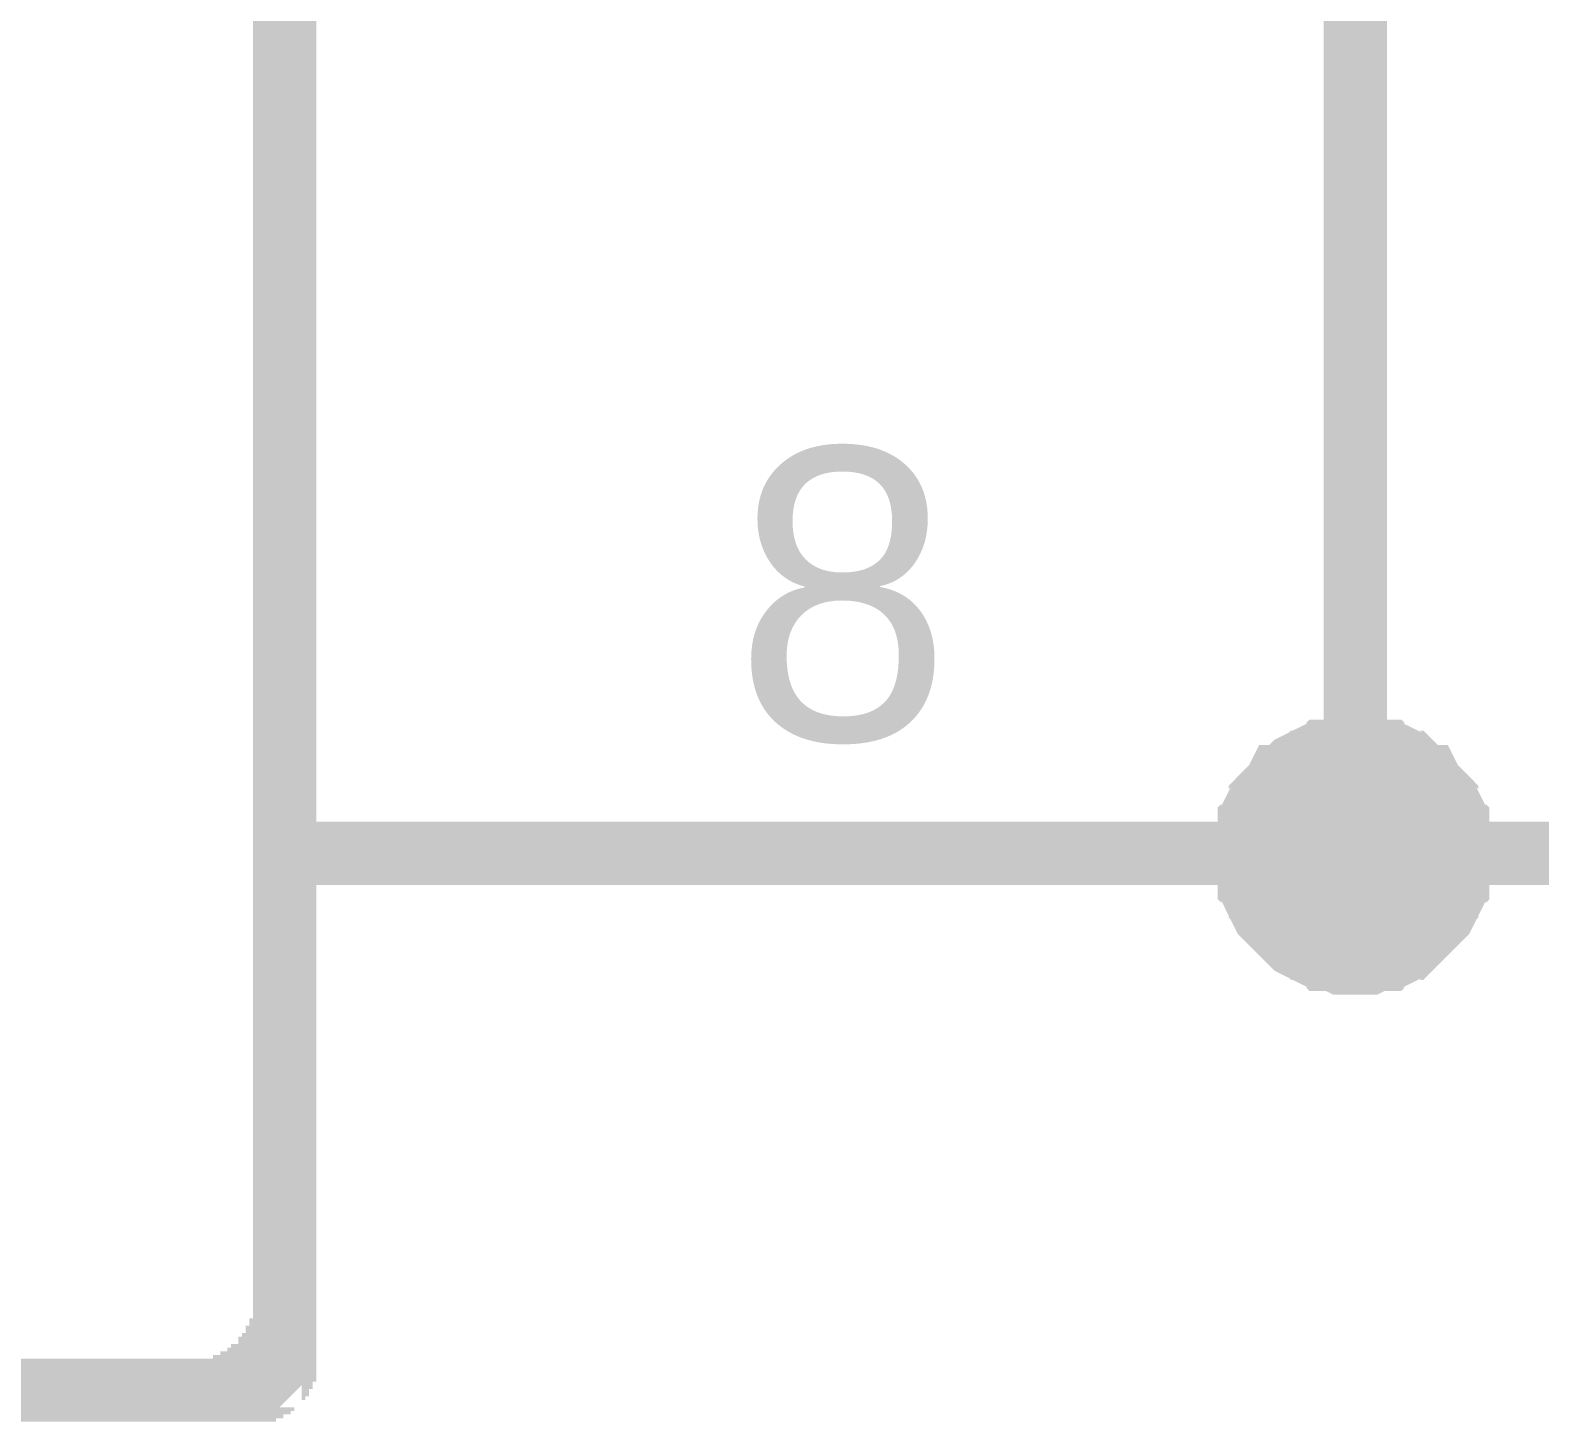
# Model space of a CAD drawing. Header units: millimetres. Extents: x 0 to 11.5, y 0 to 7.6.
# Drawn here: x 5.5532 to 5.8349, y 4.3434 to 4.6031 of the extents above; entities that cross this region are included whole.
import ezdxf

# ---------------------------------------------------------------- set-up
doc = ezdxf.new("R2010")
doc.units = ezdxf.units.MM
doc.header["$MEASUREMENT"] = 0
doc.layers.add('Sheet', color=255, linetype='Continuous')

msp = doc.modelspace()

# ---------------------------------------------------------------- linework, layer by layer
at = {"layer": 'Sheet'}
for points, const_width in [([(5.60066, 5.13913), (5.60066, 4.35951)], 0.0118), ([(5.80046, 4.84882), (5.80046, 4.74932), (5.80046, 4.64914), (5.80046, 4.44946), (5.90002, 4.44946)], 0.0118), ([(5.78, 4.44946), (5.78, 4.45014), (5.78, 4.45151), (5.78, 4.45219), (5.78069, 4.45355), (5.78069, 4.45423), (5.78069, 4.4556), (5.78137, 4.45628), (5.78137, 4.45696), (5.78205, 4.45832), (5.78273, 4.459), (5.78273, 4.45968), (5.78341, 4.46037), (5.7841, 4.46105), (5.78478, 4.46173), (5.78546, 4.46241), (5.78614, 4.46377), (5.78682, 4.46377), (5.78751, 4.46445), (5.78819, 4.46514), (5.78887, 4.46582), (5.79023, 4.4665), (5.79092, 4.4665), (5.7916, 4.46718), (5.79296, 4.46786), (5.79364, 4.46786), (5.79433, 4.46854), (5.79569, 4.46854), (5.79637, 4.46854), (5.79773, 4.46923), (5.79842, 4.46923), (5.79978, 4.46923), (5.80046, 4.46923)], 0.0118), ([(5.78, 4.44946), (5.78, 4.45014), (5.78, 4.45151), (5.78, 4.45219), (5.78069, 4.45355), (5.78069, 4.45423), (5.78069, 4.4556), (5.78137, 4.45628), (5.78137, 4.45696), (5.78205, 4.45832), (5.78273, 4.459), (5.78273, 4.45968), (5.78341, 4.46037), (5.7841, 4.46105), (5.78478, 4.46173), (5.78546, 4.46241), (5.78614, 4.46377), (5.78682, 4.46377), (5.78751, 4.46445), (5.78819, 4.46514), (5.78887, 4.46582), (5.79023, 4.4665), (5.79092, 4.4665), (5.7916, 4.46718), (5.79296, 4.46786), (5.79364, 4.46786), (5.79433, 4.46854), (5.79569, 4.46854), (5.79637, 4.46854), (5.79773, 4.46923), (5.79842, 4.46923), (5.79978, 4.46923), (5.80046, 4.46923)], 0.0118), ([(5.78, 4.44946), (5.78, 4.45014), (5.78, 4.45151), (5.78, 4.45219), (5.78069, 4.45355), (5.78069, 4.45423), (5.78069, 4.4556), (5.78137, 4.45628), (5.78137, 4.45696), (5.78205, 4.45832), (5.78273, 4.459), (5.78273, 4.45968), (5.78341, 4.46037), (5.7841, 4.46105), (5.78478, 4.46173), (5.78546, 4.46241), (5.78614, 4.46377), (5.78682, 4.46377), (5.78751, 4.46445), (5.78819, 4.46514), (5.78887, 4.46582), (5.79023, 4.4665), (5.79092, 4.4665), (5.7916, 4.46718), (5.79296, 4.46786), (5.79364, 4.46786), (5.79433, 4.46854), (5.79569, 4.46854), (5.79637, 4.46854), (5.79773, 4.46923), (5.79842, 4.46923), (5.79978, 4.46923), (5.80046, 4.46923)], 0.0118), ([(5.78, 4.44946), (5.78, 4.45014), (5.78, 4.45151), (5.78, 4.45219), (5.78069, 4.45355), (5.78069, 4.45423), (5.78069, 4.4556), (5.78137, 4.45628), (5.78137, 4.45696), (5.78205, 4.45832), (5.78273, 4.459), (5.78273, 4.45968), (5.78341, 4.46037), (5.7841, 4.46105), (5.78478, 4.46173), (5.78546, 4.46241), (5.78614, 4.46377), (5.78682, 4.46377), (5.78751, 4.46445), (5.78819, 4.46514), (5.78887, 4.46582), (5.79023, 4.4665), (5.79092, 4.4665), (5.7916, 4.46718), (5.79296, 4.46786), (5.79364, 4.46786), (5.79433, 4.46854), (5.79569, 4.46854), (5.79637, 4.46854), (5.79773, 4.46923), (5.79842, 4.46923), (5.79978, 4.46923), (5.80046, 4.46923)], 0.0118), ([(5.78, 4.44946), (5.78, 4.45014), (5.78, 4.45151), (5.78, 4.45219), (5.78069, 4.45355), (5.78069, 4.45423), (5.78069, 4.4556), (5.78137, 4.45628), (5.78137, 4.45696), (5.78205, 4.45832), (5.78273, 4.459), (5.78273, 4.45968), (5.78341, 4.46037), (5.7841, 4.46105), (5.78478, 4.46173), (5.78546, 4.46241), (5.78614, 4.46377), (5.78682, 4.46377), (5.78751, 4.46445), (5.78819, 4.46514), (5.78887, 4.46582), (5.79023, 4.4665), (5.79092, 4.4665), (5.7916, 4.46718), (5.79296, 4.46786), (5.79364, 4.46786), (5.79433, 4.46854), (5.79569, 4.46854), (5.79637, 4.46854), (5.79773, 4.46923), (5.79842, 4.46923), (5.79978, 4.46923), (5.80046, 4.46923)], 0.0118), ([(5.80046, 4.46923), (5.80046, 4.46923)], 0.0118), ([(5.80046, 4.46923), (5.80114, 4.46923), (5.80251, 4.46923), (5.80319, 4.46923), (5.80455, 4.46854), (5.80524, 4.46854), (5.8066, 4.46854), (5.80728, 4.46786), (5.80796, 4.46786), (5.80933, 4.46718), (5.81001, 4.4665), (5.81069, 4.4665), (5.81137, 4.46582), (5.81206, 4.46514), (5.81274, 4.46445), (5.81342, 4.46377), (5.8141, 4.46377), (5.81478, 4.46241), (5.81546, 4.46173), (5.81615, 4.46105), (5.81683, 4.46037), (5.81751, 4.45968), (5.81751, 4.459), (5.81819, 4.45832), (5.81887, 4.45696), (5.81887, 4.45628), (5.81956, 4.4556), (5.81956, 4.45423), (5.81956, 4.45355), (5.82024, 4.45219), (5.82024, 4.45151), (5.82024, 4.45014), (5.82024, 4.44946)], 0.0118), ([(5.80046, 4.46923), (5.80046, 4.46923)], 0.0118), ([(5.80046, 4.46923), (5.80114, 4.46923), (5.80251, 4.46923), (5.80319, 4.46923), (5.80455, 4.46854), (5.80524, 4.46854), (5.8066, 4.46854), (5.80728, 4.46786), (5.80796, 4.46786), (5.80933, 4.46718), (5.81001, 4.4665), (5.81069, 4.4665), (5.81137, 4.46582), (5.81206, 4.46514), (5.81274, 4.46445), (5.81342, 4.46377), (5.8141, 4.46377), (5.81478, 4.46241), (5.81546, 4.46173), (5.81615, 4.46105), (5.81683, 4.46037), (5.81751, 4.45968), (5.81751, 4.459), (5.81819, 4.45832), (5.81887, 4.45696), (5.81887, 4.45628), (5.81956, 4.4556), (5.81956, 4.45423), (5.81956, 4.45355), (5.82024, 4.45219), (5.82024, 4.45151), (5.82024, 4.45014), (5.82024, 4.44946)], 0.0118), ([(5.80046, 4.46923), (5.80046, 4.46923)], 0.0118), ([(5.80046, 4.46923), (5.80114, 4.46923), (5.80251, 4.46923), (5.80319, 4.46923), (5.80455, 4.46854), (5.80524, 4.46854), (5.8066, 4.46854), (5.80728, 4.46786), (5.80796, 4.46786), (5.80933, 4.46718), (5.81001, 4.4665), (5.81069, 4.4665), (5.81137, 4.46582), (5.81206, 4.46514), (5.81274, 4.46445), (5.81342, 4.46377), (5.8141, 4.46377), (5.81478, 4.46241), (5.81546, 4.46173), (5.81615, 4.46105), (5.81683, 4.46037), (5.81751, 4.45968), (5.81751, 4.459), (5.81819, 4.45832), (5.81887, 4.45696), (5.81887, 4.45628), (5.81956, 4.4556), (5.81956, 4.45423), (5.81956, 4.45355), (5.82024, 4.45219), (5.82024, 4.45151), (5.82024, 4.45014), (5.82024, 4.44946)], 0.0118), ([(5.80046, 4.46923), (5.80046, 4.46923)], 0.0118), ([(5.80046, 4.46923), (5.80114, 4.46923), (5.80251, 4.46923), (5.80319, 4.46923), (5.80455, 4.46854), (5.80524, 4.46854), (5.8066, 4.46854), (5.80728, 4.46786), (5.80796, 4.46786), (5.80933, 4.46718), (5.81001, 4.4665), (5.81069, 4.4665), (5.81137, 4.46582), (5.81206, 4.46514), (5.81274, 4.46445), (5.81342, 4.46377), (5.8141, 4.46377), (5.81478, 4.46241), (5.81546, 4.46173), (5.81615, 4.46105), (5.81683, 4.46037), (5.81751, 4.45968), (5.81751, 4.459), (5.81819, 4.45832), (5.81887, 4.45696), (5.81887, 4.45628), (5.81956, 4.4556), (5.81956, 4.45423), (5.81956, 4.45355), (5.82024, 4.45219), (5.82024, 4.45151), (5.82024, 4.45014), (5.82024, 4.44946)], 0.0118), ([(5.80046, 4.46923), (5.80046, 4.46923)], 0.0118), ([(5.80046, 4.46923), (5.80114, 4.46923), (5.80251, 4.46923), (5.80319, 4.46923), (5.80455, 4.46854), (5.80524, 4.46854), (5.8066, 4.46854), (5.80728, 4.46786), (5.80796, 4.46786), (5.80933, 4.46718), (5.81001, 4.4665), (5.81069, 4.4665), (5.81137, 4.46582), (5.81206, 4.46514), (5.81274, 4.46445), (5.81342, 4.46377), (5.8141, 4.46377), (5.81478, 4.46241), (5.81546, 4.46173), (5.81615, 4.46105), (5.81683, 4.46037), (5.81751, 4.45968), (5.81751, 4.459), (5.81819, 4.45832), (5.81887, 4.45696), (5.81887, 4.45628), (5.81956, 4.4556), (5.81956, 4.45423), (5.81956, 4.45355), (5.82024, 4.45219), (5.82024, 4.45151), (5.82024, 4.45014), (5.82024, 4.44946)], 0.0118), ([(5.78, 4.44946), (5.78, 4.45014), (5.78, 4.45151), (5.78, 4.45219), (5.78069, 4.45355), (5.78069, 4.45423), (5.78069, 4.4556), (5.78137, 4.45628), (5.78137, 4.45696), (5.78205, 4.45832), (5.78273, 4.459), (5.78273, 4.45968), (5.78341, 4.46037), (5.7841, 4.46105), (5.78478, 4.46173), (5.78546, 4.46241), (5.78614, 4.46377), (5.78682, 4.46377), (5.78751, 4.46445), (5.78819, 4.46514), (5.78887, 4.46582), (5.79023, 4.4665), (5.79092, 4.4665), (5.7916, 4.46718), (5.79296, 4.46786), (5.79364, 4.46786), (5.79433, 4.46854), (5.79569, 4.46854), (5.79637, 4.46854), (5.79773, 4.46923), (5.79842, 4.46923), (5.79978, 4.46923), (5.80046, 4.46923)], 0.0039), ([(5.78, 4.44946), (5.78, 4.45014), (5.78, 4.45151), (5.78, 4.45219), (5.78069, 4.45355), (5.78069, 4.45423), (5.78069, 4.4556), (5.78137, 4.45628), (5.78137, 4.45696), (5.78205, 4.45832), (5.78273, 4.459), (5.78273, 4.45968), (5.78341, 4.46037), (5.7841, 4.46105), (5.78478, 4.46173), (5.78546, 4.46241), (5.78614, 4.46377), (5.78682, 4.46377), (5.78751, 4.46445), (5.78819, 4.46514), (5.78887, 4.46582), (5.79023, 4.4665), (5.79092, 4.4665), (5.7916, 4.46718), (5.79296, 4.46786), (5.79364, 4.46786), (5.79433, 4.46854), (5.79569, 4.46854), (5.79637, 4.46854), (5.79773, 4.46923), (5.79842, 4.46923), (5.79978, 4.46923), (5.80046, 4.46923)], 0.0039), ([(5.78, 4.44946), (5.78, 4.45014), (5.78, 4.45151), (5.78, 4.45219), (5.78069, 4.45355), (5.78069, 4.45423), (5.78069, 4.4556), (5.78137, 4.45628), (5.78137, 4.45696), (5.78205, 4.45832), (5.78273, 4.459), (5.78273, 4.45968), (5.78341, 4.46037), (5.7841, 4.46105), (5.78478, 4.46173), (5.78546, 4.46241), (5.78614, 4.46377), (5.78682, 4.46377), (5.78751, 4.46445), (5.78819, 4.46514), (5.78887, 4.46582), (5.79023, 4.4665), (5.79092, 4.4665), (5.7916, 4.46718), (5.79296, 4.46786), (5.79364, 4.46786), (5.79433, 4.46854), (5.79569, 4.46854), (5.79637, 4.46854), (5.79773, 4.46923), (5.79842, 4.46923), (5.79978, 4.46923), (5.80046, 4.46923)], 0.0039), ([(5.78, 4.44946), (5.78, 4.45014), (5.78, 4.45151), (5.78, 4.45219), (5.78069, 4.45355), (5.78069, 4.45423), (5.78069, 4.4556), (5.78137, 4.45628), (5.78137, 4.45696), (5.78205, 4.45832), (5.78273, 4.459), (5.78273, 4.45968), (5.78341, 4.46037), (5.7841, 4.46105), (5.78478, 4.46173), (5.78546, 4.46241), (5.78614, 4.46377), (5.78682, 4.46377), (5.78751, 4.46445), (5.78819, 4.46514), (5.78887, 4.46582), (5.79023, 4.4665), (5.79092, 4.4665), (5.7916, 4.46718), (5.79296, 4.46786), (5.79364, 4.46786), (5.79433, 4.46854), (5.79569, 4.46854), (5.79637, 4.46854), (5.79773, 4.46923), (5.79842, 4.46923), (5.79978, 4.46923), (5.80046, 4.46923)], 0.0039), ([(5.78, 4.44946), (5.78, 4.45014), (5.78, 4.45151), (5.78, 4.45219), (5.78069, 4.45355), (5.78069, 4.45423), (5.78069, 4.4556), (5.78137, 4.45628), (5.78137, 4.45696), (5.78205, 4.45832), (5.78273, 4.459), (5.78273, 4.45968), (5.78341, 4.46037), (5.7841, 4.46105), (5.78478, 4.46173), (5.78546, 4.46241), (5.78614, 4.46377), (5.78682, 4.46377), (5.78751, 4.46445), (5.78819, 4.46514), (5.78887, 4.46582), (5.79023, 4.4665), (5.79092, 4.4665), (5.7916, 4.46718), (5.79296, 4.46786), (5.79364, 4.46786), (5.79433, 4.46854), (5.79569, 4.46854), (5.79637, 4.46854), (5.79773, 4.46923), (5.79842, 4.46923), (5.79978, 4.46923), (5.80046, 4.46923)], 0.0039), ([(5.80046, 4.46923), (5.80046, 4.46923)], 0.0039), ([(5.80046, 4.46923), (5.80114, 4.46923), (5.80251, 4.46923), (5.80319, 4.46923), (5.80455, 4.46854), (5.80524, 4.46854), (5.8066, 4.46854), (5.80728, 4.46786), (5.80796, 4.46786), (5.80933, 4.46718), (5.81001, 4.4665), (5.81069, 4.4665), (5.81137, 4.46582), (5.81206, 4.46514), (5.81274, 4.46445), (5.81342, 4.46377), (5.8141, 4.46377), (5.81478, 4.46241), (5.81546, 4.46173), (5.81615, 4.46105), (5.81683, 4.46037), (5.81751, 4.45968), (5.81751, 4.459), (5.81819, 4.45832), (5.81887, 4.45696), (5.81887, 4.45628), (5.81956, 4.4556), (5.81956, 4.45423), (5.81956, 4.45355), (5.82024, 4.45219), (5.82024, 4.45151), (5.82024, 4.45014), (5.82024, 4.44946)], 0.0039), ([(5.80046, 4.46923), (5.80046, 4.46923)], 0.0039), ([(5.80046, 4.46923), (5.80114, 4.46923), (5.80251, 4.46923), (5.80319, 4.46923), (5.80455, 4.46854), (5.80524, 4.46854), (5.8066, 4.46854), (5.80728, 4.46786), (5.80796, 4.46786), (5.80933, 4.46718), (5.81001, 4.4665), (5.81069, 4.4665), (5.81137, 4.46582), (5.81206, 4.46514), (5.81274, 4.46445), (5.81342, 4.46377), (5.8141, 4.46377), (5.81478, 4.46241), (5.81546, 4.46173), (5.81615, 4.46105), (5.81683, 4.46037), (5.81751, 4.45968), (5.81751, 4.459), (5.81819, 4.45832), (5.81887, 4.45696), (5.81887, 4.45628), (5.81956, 4.4556), (5.81956, 4.45423), (5.81956, 4.45355), (5.82024, 4.45219), (5.82024, 4.45151), (5.82024, 4.45014), (5.82024, 4.44946)], 0.0039), ([(5.80046, 4.46923), (5.80046, 4.46923)], 0.0039), ([(5.80046, 4.46923), (5.80114, 4.46923), (5.80251, 4.46923), (5.80319, 4.46923), (5.80455, 4.46854), (5.80524, 4.46854), (5.8066, 4.46854), (5.80728, 4.46786), (5.80796, 4.46786), (5.80933, 4.46718), (5.81001, 4.4665), (5.81069, 4.4665), (5.81137, 4.46582), (5.81206, 4.46514), (5.81274, 4.46445), (5.81342, 4.46377), (5.8141, 4.46377), (5.81478, 4.46241), (5.81546, 4.46173), (5.81615, 4.46105), (5.81683, 4.46037), (5.81751, 4.45968), (5.81751, 4.459), (5.81819, 4.45832), (5.81887, 4.45696), (5.81887, 4.45628), (5.81956, 4.4556), (5.81956, 4.45423), (5.81956, 4.45355), (5.82024, 4.45219), (5.82024, 4.45151), (5.82024, 4.45014), (5.82024, 4.44946)], 0.0039), ([(5.80046, 4.46923), (5.80046, 4.46923)], 0.0039), ([(5.80046, 4.46923), (5.80114, 4.46923), (5.80251, 4.46923), (5.80319, 4.46923), (5.80455, 4.46854), (5.80524, 4.46854), (5.8066, 4.46854), (5.80728, 4.46786), (5.80796, 4.46786), (5.80933, 4.46718), (5.81001, 4.4665), (5.81069, 4.4665), (5.81137, 4.46582), (5.81206, 4.46514), (5.81274, 4.46445), (5.81342, 4.46377), (5.8141, 4.46377), (5.81478, 4.46241), (5.81546, 4.46173), (5.81615, 4.46105), (5.81683, 4.46037), (5.81751, 4.45968), (5.81751, 4.459), (5.81819, 4.45832), (5.81887, 4.45696), (5.81887, 4.45628), (5.81956, 4.4556), (5.81956, 4.45423), (5.81956, 4.45355), (5.82024, 4.45219), (5.82024, 4.45151), (5.82024, 4.45014), (5.82024, 4.44946)], 0.0039), ([(5.80046, 4.46923), (5.80046, 4.46923)], 0.0039), ([(5.80046, 4.46923), (5.80114, 4.46923), (5.80251, 4.46923), (5.80319, 4.46923), (5.80455, 4.46854), (5.80524, 4.46854), (5.8066, 4.46854), (5.80728, 4.46786), (5.80796, 4.46786), (5.80933, 4.46718), (5.81001, 4.4665), (5.81069, 4.4665), (5.81137, 4.46582), (5.81206, 4.46514), (5.81274, 4.46445), (5.81342, 4.46377), (5.8141, 4.46377), (5.81478, 4.46241), (5.81546, 4.46173), (5.81615, 4.46105), (5.81683, 4.46037), (5.81751, 4.45968), (5.81751, 4.459), (5.81819, 4.45832), (5.81887, 4.45696), (5.81887, 4.45628), (5.81956, 4.4556), (5.81956, 4.45423), (5.81956, 4.45355), (5.82024, 4.45219), (5.82024, 4.45151), (5.82024, 4.45014), (5.82024, 4.44946)], 0.0039), ([(5.60066, 4.44946), (5.80046, 4.44946)], 0.0118), ([(5.80046, 4.42902), (5.79978, 4.42902), (5.79842, 4.42902), (5.79773, 4.42902), (5.79637, 4.4297), (5.79569, 4.4297), (5.79433, 4.4297), (5.79364, 4.43038), (5.79296, 4.43038), (5.7916, 4.43106), (5.79092, 4.43174), (5.79023, 4.43174), (5.78887, 4.43242), (5.78819, 4.43311), (5.78751, 4.43379), (5.78682, 4.43447), (5.78614, 4.43515), (5.78546, 4.43583), (5.78478, 4.43651), (5.7841, 4.4372), (5.78341, 4.43788), (5.78273, 4.43924), (5.78273, 4.43992), (5.78205, 4.4406), (5.78137, 4.44197), (5.78137, 4.44265), (5.78069, 4.44333), (5.78069, 4.44469), (5.78069, 4.44537), (5.78, 4.44674), (5.78, 4.44742), (5.78, 4.44878), (5.78, 4.44946)], 0.0118), ([(5.78, 4.44946), (5.78, 4.44946)], 0.0118), ([(5.80046, 4.42902), (5.79978, 4.42902), (5.79842, 4.42902), (5.79773, 4.42902), (5.79637, 4.4297), (5.79569, 4.4297), (5.79433, 4.4297), (5.79364, 4.43038), (5.79296, 4.43038), (5.7916, 4.43106), (5.79092, 4.43174), (5.79023, 4.43174), (5.78887, 4.43242), (5.78819, 4.43311), (5.78751, 4.43379), (5.78682, 4.43447), (5.78614, 4.43515), (5.78546, 4.43583), (5.78478, 4.43651), (5.7841, 4.4372), (5.78341, 4.43788), (5.78273, 4.43924), (5.78273, 4.43992), (5.78205, 4.4406), (5.78137, 4.44197), (5.78137, 4.44265), (5.78069, 4.44333), (5.78069, 4.44469), (5.78069, 4.44537), (5.78, 4.44674), (5.78, 4.44742), (5.78, 4.44878), (5.78, 4.44946)], 0.0118), ([(5.78, 4.44946), (5.78, 4.44946)], 0.0118), ([(5.80046, 4.42902), (5.79978, 4.42902), (5.79842, 4.42902), (5.79773, 4.42902), (5.79637, 4.4297), (5.79569, 4.4297), (5.79433, 4.4297), (5.79364, 4.43038), (5.79296, 4.43038), (5.7916, 4.43106), (5.79092, 4.43174), (5.79023, 4.43174), (5.78887, 4.43242), (5.78819, 4.43311), (5.78751, 4.43379), (5.78682, 4.43447), (5.78614, 4.43515), (5.78546, 4.43583), (5.78478, 4.43651), (5.7841, 4.4372), (5.78341, 4.43788), (5.78273, 4.43924), (5.78273, 4.43992), (5.78205, 4.4406), (5.78137, 4.44197), (5.78137, 4.44265), (5.78069, 4.44333), (5.78069, 4.44469), (5.78069, 4.44537), (5.78, 4.44674), (5.78, 4.44742), (5.78, 4.44878), (5.78, 4.44946)], 0.0118), ([(5.78, 4.44946), (5.78, 4.44946)], 0.0118), ([(5.80046, 4.42902), (5.79978, 4.42902), (5.79842, 4.42902), (5.79773, 4.42902), (5.79637, 4.4297), (5.79569, 4.4297), (5.79433, 4.4297), (5.79364, 4.43038), (5.79296, 4.43038), (5.7916, 4.43106), (5.79092, 4.43174), (5.79023, 4.43174), (5.78887, 4.43242), (5.78819, 4.43311), (5.78751, 4.43379), (5.78682, 4.43447), (5.78614, 4.43515), (5.78546, 4.43583), (5.78478, 4.43651), (5.7841, 4.4372), (5.78341, 4.43788), (5.78273, 4.43924), (5.78273, 4.43992), (5.78205, 4.4406), (5.78137, 4.44197), (5.78137, 4.44265), (5.78069, 4.44333), (5.78069, 4.44469), (5.78069, 4.44537), (5.78, 4.44674), (5.78, 4.44742), (5.78, 4.44878), (5.78, 4.44946)], 0.0118), ([(5.78, 4.44946), (5.78, 4.44946)], 0.0118), ([(5.80046, 4.42902), (5.79978, 4.42902), (5.79842, 4.42902), (5.79773, 4.42902), (5.79637, 4.4297), (5.79569, 4.4297), (5.79433, 4.4297), (5.79364, 4.43038), (5.79296, 4.43038), (5.7916, 4.43106), (5.79092, 4.43174), (5.79023, 4.43174), (5.78887, 4.43242), (5.78819, 4.43311), (5.78751, 4.43379), (5.78682, 4.43447), (5.78614, 4.43515), (5.78546, 4.43583), (5.78478, 4.43651), (5.7841, 4.4372), (5.78341, 4.43788), (5.78273, 4.43924), (5.78273, 4.43992), (5.78205, 4.4406), (5.78137, 4.44197), (5.78137, 4.44265), (5.78069, 4.44333), (5.78069, 4.44469), (5.78069, 4.44537), (5.78, 4.44674), (5.78, 4.44742), (5.78, 4.44878), (5.78, 4.44946)], 0.0118), ([(5.78, 4.44946), (5.78, 4.44946)], 0.0118), ([(5.82024, 4.44946), (5.82024, 4.44878), (5.82024, 4.44742), (5.82024, 4.44674), (5.81956, 4.44537), (5.81956, 4.44469), (5.81956, 4.44333), (5.81887, 4.44265), (5.81887, 4.44197), (5.81819, 4.4406), (5.81751, 4.43992), (5.81751, 4.43924), (5.81683, 4.43788), (5.81615, 4.4372), (5.81546, 4.43651), (5.81478, 4.43583), (5.8141, 4.43515), (5.81342, 4.43447), (5.81274, 4.43379), (5.81206, 4.43311), (5.81137, 4.43242), (5.81069, 4.43174), (5.81001, 4.43174), (5.80933, 4.43106), (5.80796, 4.43038), (5.80728, 4.43038), (5.8066, 4.4297), (5.80524, 4.4297), (5.80455, 4.4297), (5.80319, 4.42902), (5.80251, 4.42902), (5.80114, 4.42902), (5.80046, 4.42902)], 0.0118), ([(5.82024, 4.44946), (5.82024, 4.44878), (5.82024, 4.44742), (5.82024, 4.44674), (5.81956, 4.44537), (5.81956, 4.44469), (5.81956, 4.44333), (5.81887, 4.44265), (5.81887, 4.44197), (5.81819, 4.4406), (5.81751, 4.43992), (5.81751, 4.43924), (5.81683, 4.43788), (5.81615, 4.4372), (5.81546, 4.43651), (5.81478, 4.43583), (5.8141, 4.43515), (5.81342, 4.43447), (5.81274, 4.43379), (5.81206, 4.43311), (5.81137, 4.43242), (5.81069, 4.43174), (5.81001, 4.43174), (5.80933, 4.43106), (5.80796, 4.43038), (5.80728, 4.43038), (5.8066, 4.4297), (5.80524, 4.4297), (5.80455, 4.4297), (5.80319, 4.42902), (5.80251, 4.42902), (5.80114, 4.42902), (5.80046, 4.42902)], 0.0118), ([(5.82024, 4.44946), (5.82024, 4.44878), (5.82024, 4.44742), (5.82024, 4.44674), (5.81956, 4.44537), (5.81956, 4.44469), (5.81956, 4.44333), (5.81887, 4.44265), (5.81887, 4.44197), (5.81819, 4.4406), (5.81751, 4.43992), (5.81751, 4.43924), (5.81683, 4.43788), (5.81615, 4.4372), (5.81546, 4.43651), (5.81478, 4.43583), (5.8141, 4.43515), (5.81342, 4.43447), (5.81274, 4.43379), (5.81206, 4.43311), (5.81137, 4.43242), (5.81069, 4.43174), (5.81001, 4.43174), (5.80933, 4.43106), (5.80796, 4.43038), (5.80728, 4.43038), (5.8066, 4.4297), (5.80524, 4.4297), (5.80455, 4.4297), (5.80319, 4.42902), (5.80251, 4.42902), (5.80114, 4.42902), (5.80046, 4.42902)], 0.0118), ([(5.82024, 4.44946), (5.82024, 4.44878), (5.82024, 4.44742), (5.82024, 4.44674), (5.81956, 4.44537), (5.81956, 4.44469), (5.81956, 4.44333), (5.81887, 4.44265), (5.81887, 4.44197), (5.81819, 4.4406), (5.81751, 4.43992), (5.81751, 4.43924), (5.81683, 4.43788), (5.81615, 4.4372), (5.81546, 4.43651), (5.81478, 4.43583), (5.8141, 4.43515), (5.81342, 4.43447), (5.81274, 4.43379), (5.81206, 4.43311), (5.81137, 4.43242), (5.81069, 4.43174), (5.81001, 4.43174), (5.80933, 4.43106), (5.80796, 4.43038), (5.80728, 4.43038), (5.8066, 4.4297), (5.80524, 4.4297), (5.80455, 4.4297), (5.80319, 4.42902), (5.80251, 4.42902), (5.80114, 4.42902), (5.80046, 4.42902)], 0.0118), ([(5.82024, 4.44946), (5.82024, 4.44878), (5.82024, 4.44742), (5.82024, 4.44674), (5.81956, 4.44537), (5.81956, 4.44469), (5.81956, 4.44333), (5.81887, 4.44265), (5.81887, 4.44197), (5.81819, 4.4406), (5.81751, 4.43992), (5.81751, 4.43924), (5.81683, 4.43788), (5.81615, 4.4372), (5.81546, 4.43651), (5.81478, 4.43583), (5.8141, 4.43515), (5.81342, 4.43447), (5.81274, 4.43379), (5.81206, 4.43311), (5.81137, 4.43242), (5.81069, 4.43174), (5.81001, 4.43174), (5.80933, 4.43106), (5.80796, 4.43038), (5.80728, 4.43038), (5.8066, 4.4297), (5.80524, 4.4297), (5.80455, 4.4297), (5.80319, 4.42902), (5.80251, 4.42902), (5.80114, 4.42902), (5.80046, 4.42902)], 0.0118), ([(5.82024, 4.44946), (5.82024, 4.44946), (5.82024, 4.44946), (5.82024, 4.44946), (5.82024, 4.44946), (5.82024, 4.44946), (5.82024, 4.44946), (5.82024, 4.44946), (5.82024, 4.44946), (5.82024, 4.44946), (5.82024, 4.44946), (5.82024, 4.44946), (5.82024, 4.44946), (5.82024, 4.44946), (5.82024, 4.44946), (5.82024, 4.44946), (5.82024, 4.44946), (5.82024, 4.44946), (5.82024, 4.44946), (5.82024, 4.44946), (5.82024, 4.44946), (5.82024, 4.44946), (5.82024, 4.44946), (5.82024, 4.44946), (5.82024, 4.44946), (5.82024, 4.44946), (5.82024, 4.44946), (5.82024, 4.44946), (5.82024, 4.44946), (5.82024, 4.44946), (5.82024, 4.44946), (5.82024, 4.44946), (5.82024, 4.44946)], 0.0118), ([(5.82024, 4.44946), (5.82024, 4.44946)], 0.0118), ([(5.82024, 4.44946), (5.82024, 4.44946), (5.82024, 4.44946), (5.82024, 4.44946), (5.82024, 4.44946), (5.82024, 4.44946), (5.82024, 4.44946), (5.82024, 4.44946), (5.82024, 4.44946), (5.82024, 4.44946), (5.82024, 4.44946), (5.82024, 4.44946), (5.82024, 4.44946), (5.82024, 4.44946), (5.82024, 4.44946), (5.82024, 4.44946), (5.82024, 4.44946), (5.82024, 4.44946), (5.82024, 4.44946), (5.82024, 4.44946), (5.82024, 4.44946), (5.82024, 4.44946), (5.82024, 4.44946), (5.82024, 4.44946), (5.82024, 4.44946), (5.82024, 4.44946), (5.82024, 4.44946), (5.82024, 4.44946), (5.82024, 4.44946), (5.82024, 4.44946), (5.82024, 4.44946), (5.82024, 4.44946), (5.82024, 4.44946)], 0.0118), ([(5.82024, 4.44946), (5.82024, 4.44946)], 0.0118), ([(5.82024, 4.44946), (5.82024, 4.44946), (5.82024, 4.44946), (5.82024, 4.44946), (5.82024, 4.44946), (5.82024, 4.44946), (5.82024, 4.44946), (5.82024, 4.44946), (5.82024, 4.44946), (5.82024, 4.44946), (5.82024, 4.44946), (5.82024, 4.44946), (5.82024, 4.44946), (5.82024, 4.44946), (5.82024, 4.44946), (5.82024, 4.44946), (5.82024, 4.44946), (5.82024, 4.44946), (5.82024, 4.44946), (5.82024, 4.44946), (5.82024, 4.44946), (5.82024, 4.44946), (5.82024, 4.44946), (5.82024, 4.44946), (5.82024, 4.44946), (5.82024, 4.44946), (5.82024, 4.44946), (5.82024, 4.44946), (5.82024, 4.44946), (5.82024, 4.44946), (5.82024, 4.44946), (5.82024, 4.44946), (5.82024, 4.44946)], 0.0118), ([(5.82024, 4.44946), (5.82024, 4.44946)], 0.0118), ([(5.82024, 4.44946), (5.82024, 4.44946), (5.82024, 4.44946), (5.82024, 4.44946), (5.82024, 4.44946), (5.82024, 4.44946), (5.82024, 4.44946), (5.82024, 4.44946), (5.82024, 4.44946), (5.82024, 4.44946), (5.82024, 4.44946), (5.82024, 4.44946), (5.82024, 4.44946), (5.82024, 4.44946), (5.82024, 4.44946), (5.82024, 4.44946), (5.82024, 4.44946), (5.82024, 4.44946), (5.82024, 4.44946), (5.82024, 4.44946), (5.82024, 4.44946), (5.82024, 4.44946), (5.82024, 4.44946), (5.82024, 4.44946), (5.82024, 4.44946), (5.82024, 4.44946), (5.82024, 4.44946), (5.82024, 4.44946), (5.82024, 4.44946), (5.82024, 4.44946), (5.82024, 4.44946), (5.82024, 4.44946), (5.82024, 4.44946)], 0.0118), ([(5.82024, 4.44946), (5.82024, 4.44946)], 0.0118), ([(5.82024, 4.44946), (5.82024, 4.44946), (5.82024, 4.44946), (5.82024, 4.44946), (5.82024, 4.44946), (5.82024, 4.44946), (5.82024, 4.44946), (5.82024, 4.44946), (5.82024, 4.44946), (5.82024, 4.44946), (5.82024, 4.44946), (5.82024, 4.44946), (5.82024, 4.44946), (5.82024, 4.44946), (5.82024, 4.44946), (5.82024, 4.44946), (5.82024, 4.44946), (5.82024, 4.44946), (5.82024, 4.44946), (5.82024, 4.44946), (5.82024, 4.44946), (5.82024, 4.44946), (5.82024, 4.44946), (5.82024, 4.44946), (5.82024, 4.44946), (5.82024, 4.44946), (5.82024, 4.44946), (5.82024, 4.44946), (5.82024, 4.44946), (5.82024, 4.44946), (5.82024, 4.44946), (5.82024, 4.44946), (5.82024, 4.44946)], 0.0118), ([(5.82024, 4.44946), (5.82024, 4.44946)], 0.0118), ([(5.80046, 4.42902), (5.79978, 4.42902), (5.79842, 4.42902), (5.79773, 4.42902), (5.79637, 4.4297), (5.79569, 4.4297), (5.79433, 4.4297), (5.79364, 4.43038), (5.79296, 4.43038), (5.7916, 4.43106), (5.79092, 4.43174), (5.79023, 4.43174), (5.78887, 4.43242), (5.78819, 4.43311), (5.78751, 4.43379), (5.78682, 4.43447), (5.78614, 4.43515), (5.78546, 4.43583), (5.78478, 4.43651), (5.7841, 4.4372), (5.78341, 4.43788), (5.78273, 4.43924), (5.78273, 4.43992), (5.78205, 4.4406), (5.78137, 4.44197), (5.78137, 4.44265), (5.78069, 4.44333), (5.78069, 4.44469), (5.78069, 4.44537), (5.78, 4.44674), (5.78, 4.44742), (5.78, 4.44878), (5.78, 4.44946)], 0.0039), ([(5.78, 4.44946), (5.78, 4.44946)], 0.0039), ([(5.80046, 4.42902), (5.79978, 4.42902), (5.79842, 4.42902), (5.79773, 4.42902), (5.79637, 4.4297), (5.79569, 4.4297), (5.79433, 4.4297), (5.79364, 4.43038), (5.79296, 4.43038), (5.7916, 4.43106), (5.79092, 4.43174), (5.79023, 4.43174), (5.78887, 4.43242), (5.78819, 4.43311), (5.78751, 4.43379), (5.78682, 4.43447), (5.78614, 4.43515), (5.78546, 4.43583), (5.78478, 4.43651), (5.7841, 4.4372), (5.78341, 4.43788), (5.78273, 4.43924), (5.78273, 4.43992), (5.78205, 4.4406), (5.78137, 4.44197), (5.78137, 4.44265), (5.78069, 4.44333), (5.78069, 4.44469), (5.78069, 4.44537), (5.78, 4.44674), (5.78, 4.44742), (5.78, 4.44878), (5.78, 4.44946)], 0.0039), ([(5.78, 4.44946), (5.78, 4.44946)], 0.0039), ([(5.80046, 4.42902), (5.79978, 4.42902), (5.79842, 4.42902), (5.79773, 4.42902), (5.79637, 4.4297), (5.79569, 4.4297), (5.79433, 4.4297), (5.79364, 4.43038), (5.79296, 4.43038), (5.7916, 4.43106), (5.79092, 4.43174), (5.79023, 4.43174), (5.78887, 4.43242), (5.78819, 4.43311), (5.78751, 4.43379), (5.78682, 4.43447), (5.78614, 4.43515), (5.78546, 4.43583), (5.78478, 4.43651), (5.7841, 4.4372), (5.78341, 4.43788), (5.78273, 4.43924), (5.78273, 4.43992), (5.78205, 4.4406), (5.78137, 4.44197), (5.78137, 4.44265), (5.78069, 4.44333), (5.78069, 4.44469), (5.78069, 4.44537), (5.78, 4.44674), (5.78, 4.44742), (5.78, 4.44878), (5.78, 4.44946)], 0.0039), ([(5.78, 4.44946), (5.78, 4.44946)], 0.0039), ([(5.80046, 4.42902), (5.79978, 4.42902), (5.79842, 4.42902), (5.79773, 4.42902), (5.79637, 4.4297), (5.79569, 4.4297), (5.79433, 4.4297), (5.79364, 4.43038), (5.79296, 4.43038), (5.7916, 4.43106), (5.79092, 4.43174), (5.79023, 4.43174), (5.78887, 4.43242), (5.78819, 4.43311), (5.78751, 4.43379), (5.78682, 4.43447), (5.78614, 4.43515), (5.78546, 4.43583), (5.78478, 4.43651), (5.7841, 4.4372), (5.78341, 4.43788), (5.78273, 4.43924), (5.78273, 4.43992), (5.78205, 4.4406), (5.78137, 4.44197), (5.78137, 4.44265), (5.78069, 4.44333), (5.78069, 4.44469), (5.78069, 4.44537), (5.78, 4.44674), (5.78, 4.44742), (5.78, 4.44878), (5.78, 4.44946)], 0.0039), ([(5.78, 4.44946), (5.78, 4.44946)], 0.0039), ([(5.80046, 4.42902), (5.79978, 4.42902), (5.79842, 4.42902), (5.79773, 4.42902), (5.79637, 4.4297), (5.79569, 4.4297), (5.79433, 4.4297), (5.79364, 4.43038), (5.79296, 4.43038), (5.7916, 4.43106), (5.79092, 4.43174), (5.79023, 4.43174), (5.78887, 4.43242), (5.78819, 4.43311), (5.78751, 4.43379), (5.78682, 4.43447), (5.78614, 4.43515), (5.78546, 4.43583), (5.78478, 4.43651), (5.7841, 4.4372), (5.78341, 4.43788), (5.78273, 4.43924), (5.78273, 4.43992), (5.78205, 4.4406), (5.78137, 4.44197), (5.78137, 4.44265), (5.78069, 4.44333), (5.78069, 4.44469), (5.78069, 4.44537), (5.78, 4.44674), (5.78, 4.44742), (5.78, 4.44878), (5.78, 4.44946)], 0.0039), ([(5.78, 4.44946), (5.78, 4.44946)], 0.0039), ([(5.82024, 4.44946), (5.82024, 4.44878), (5.82024, 4.44742), (5.82024, 4.44674), (5.81956, 4.44537), (5.81956, 4.44469), (5.81956, 4.44333), (5.81887, 4.44265), (5.81887, 4.44197), (5.81819, 4.4406), (5.81751, 4.43992), (5.81751, 4.43924), (5.81683, 4.43788), (5.81615, 4.4372), (5.81546, 4.43651), (5.81478, 4.43583), (5.8141, 4.43515), (5.81342, 4.43447), (5.81274, 4.43379), (5.81206, 4.43311), (5.81137, 4.43242), (5.81069, 4.43174), (5.81001, 4.43174), (5.80933, 4.43106), (5.80796, 4.43038), (5.80728, 4.43038), (5.8066, 4.4297), (5.80524, 4.4297), (5.80455, 4.4297), (5.80319, 4.42902), (5.80251, 4.42902), (5.80114, 4.42902), (5.80046, 4.42902)], 0.0039), ([(5.82024, 4.44946), (5.82024, 4.44878), (5.82024, 4.44742), (5.82024, 4.44674), (5.81956, 4.44537), (5.81956, 4.44469), (5.81956, 4.44333), (5.81887, 4.44265), (5.81887, 4.44197), (5.81819, 4.4406), (5.81751, 4.43992), (5.81751, 4.43924), (5.81683, 4.43788), (5.81615, 4.4372), (5.81546, 4.43651), (5.81478, 4.43583), (5.8141, 4.43515), (5.81342, 4.43447), (5.81274, 4.43379), (5.81206, 4.43311), (5.81137, 4.43242), (5.81069, 4.43174), (5.81001, 4.43174), (5.80933, 4.43106), (5.80796, 4.43038), (5.80728, 4.43038), (5.8066, 4.4297), (5.80524, 4.4297), (5.80455, 4.4297), (5.80319, 4.42902), (5.80251, 4.42902), (5.80114, 4.42902), (5.80046, 4.42902)], 0.0039), ([(5.82024, 4.44946), (5.82024, 4.44878), (5.82024, 4.44742), (5.82024, 4.44674), (5.81956, 4.44537), (5.81956, 4.44469), (5.81956, 4.44333), (5.81887, 4.44265), (5.81887, 4.44197), (5.81819, 4.4406), (5.81751, 4.43992), (5.81751, 4.43924), (5.81683, 4.43788), (5.81615, 4.4372), (5.81546, 4.43651), (5.81478, 4.43583), (5.8141, 4.43515), (5.81342, 4.43447), (5.81274, 4.43379), (5.81206, 4.43311), (5.81137, 4.43242), (5.81069, 4.43174), (5.81001, 4.43174), (5.80933, 4.43106), (5.80796, 4.43038), (5.80728, 4.43038), (5.8066, 4.4297), (5.80524, 4.4297), (5.80455, 4.4297), (5.80319, 4.42902), (5.80251, 4.42902), (5.80114, 4.42902), (5.80046, 4.42902)], 0.0039), ([(5.82024, 4.44946), (5.82024, 4.44878), (5.82024, 4.44742), (5.82024, 4.44674), (5.81956, 4.44537), (5.81956, 4.44469), (5.81956, 4.44333), (5.81887, 4.44265), (5.81887, 4.44197), (5.81819, 4.4406), (5.81751, 4.43992), (5.81751, 4.43924), (5.81683, 4.43788), (5.81615, 4.4372), (5.81546, 4.43651), (5.81478, 4.43583), (5.8141, 4.43515), (5.81342, 4.43447), (5.81274, 4.43379), (5.81206, 4.43311), (5.81137, 4.43242), (5.81069, 4.43174), (5.81001, 4.43174), (5.80933, 4.43106), (5.80796, 4.43038), (5.80728, 4.43038), (5.8066, 4.4297), (5.80524, 4.4297), (5.80455, 4.4297), (5.80319, 4.42902), (5.80251, 4.42902), (5.80114, 4.42902), (5.80046, 4.42902)], 0.0039), ([(5.82024, 4.44946), (5.82024, 4.44878), (5.82024, 4.44742), (5.82024, 4.44674), (5.81956, 4.44537), (5.81956, 4.44469), (5.81956, 4.44333), (5.81887, 4.44265), (5.81887, 4.44197), (5.81819, 4.4406), (5.81751, 4.43992), (5.81751, 4.43924), (5.81683, 4.43788), (5.81615, 4.4372), (5.81546, 4.43651), (5.81478, 4.43583), (5.8141, 4.43515), (5.81342, 4.43447), (5.81274, 4.43379), (5.81206, 4.43311), (5.81137, 4.43242), (5.81069, 4.43174), (5.81001, 4.43174), (5.80933, 4.43106), (5.80796, 4.43038), (5.80728, 4.43038), (5.8066, 4.4297), (5.80524, 4.4297), (5.80455, 4.4297), (5.80319, 4.42902), (5.80251, 4.42902), (5.80114, 4.42902), (5.80046, 4.42902)], 0.0039), ([(5.82024, 4.44946), (5.82024, 4.44946), (5.82024, 4.44946), (5.82024, 4.44946), (5.82024, 4.44946), (5.82024, 4.44946), (5.82024, 4.44946), (5.82024, 4.44946), (5.82024, 4.44946), (5.82024, 4.44946), (5.82024, 4.44946), (5.82024, 4.44946), (5.82024, 4.44946), (5.82024, 4.44946), (5.82024, 4.44946), (5.82024, 4.44946), (5.82024, 4.44946), (5.82024, 4.44946), (5.82024, 4.44946), (5.82024, 4.44946), (5.82024, 4.44946), (5.82024, 4.44946), (5.82024, 4.44946), (5.82024, 4.44946), (5.82024, 4.44946), (5.82024, 4.44946), (5.82024, 4.44946), (5.82024, 4.44946), (5.82024, 4.44946), (5.82024, 4.44946), (5.82024, 4.44946), (5.82024, 4.44946), (5.82024, 4.44946)], 0.0039), ([(5.82024, 4.44946), (5.82024, 4.44946)], 0.0039), ([(5.82024, 4.44946), (5.82024, 4.44946), (5.82024, 4.44946), (5.82024, 4.44946), (5.82024, 4.44946), (5.82024, 4.44946), (5.82024, 4.44946), (5.82024, 4.44946), (5.82024, 4.44946), (5.82024, 4.44946), (5.82024, 4.44946), (5.82024, 4.44946), (5.82024, 4.44946), (5.82024, 4.44946), (5.82024, 4.44946), (5.82024, 4.44946), (5.82024, 4.44946), (5.82024, 4.44946), (5.82024, 4.44946), (5.82024, 4.44946), (5.82024, 4.44946), (5.82024, 4.44946), (5.82024, 4.44946), (5.82024, 4.44946), (5.82024, 4.44946), (5.82024, 4.44946), (5.82024, 4.44946), (5.82024, 4.44946), (5.82024, 4.44946), (5.82024, 4.44946), (5.82024, 4.44946), (5.82024, 4.44946), (5.82024, 4.44946)], 0.0039), ([(5.82024, 4.44946), (5.82024, 4.44946)], 0.0039), ([(5.82024, 4.44946), (5.82024, 4.44946), (5.82024, 4.44946), (5.82024, 4.44946), (5.82024, 4.44946), (5.82024, 4.44946), (5.82024, 4.44946), (5.82024, 4.44946), (5.82024, 4.44946), (5.82024, 4.44946), (5.82024, 4.44946), (5.82024, 4.44946), (5.82024, 4.44946), (5.82024, 4.44946), (5.82024, 4.44946), (5.82024, 4.44946), (5.82024, 4.44946), (5.82024, 4.44946), (5.82024, 4.44946), (5.82024, 4.44946), (5.82024, 4.44946), (5.82024, 4.44946), (5.82024, 4.44946), (5.82024, 4.44946), (5.82024, 4.44946), (5.82024, 4.44946), (5.82024, 4.44946), (5.82024, 4.44946), (5.82024, 4.44946), (5.82024, 4.44946), (5.82024, 4.44946), (5.82024, 4.44946), (5.82024, 4.44946)], 0.0039), ([(5.82024, 4.44946), (5.82024, 4.44946)], 0.0039), ([(5.82024, 4.44946), (5.82024, 4.44946), (5.82024, 4.44946), (5.82024, 4.44946), (5.82024, 4.44946), (5.82024, 4.44946), (5.82024, 4.44946), (5.82024, 4.44946), (5.82024, 4.44946), (5.82024, 4.44946), (5.82024, 4.44946), (5.82024, 4.44946), (5.82024, 4.44946), (5.82024, 4.44946), (5.82024, 4.44946), (5.82024, 4.44946), (5.82024, 4.44946), (5.82024, 4.44946), (5.82024, 4.44946), (5.82024, 4.44946), (5.82024, 4.44946), (5.82024, 4.44946), (5.82024, 4.44946), (5.82024, 4.44946), (5.82024, 4.44946), (5.82024, 4.44946), (5.82024, 4.44946), (5.82024, 4.44946), (5.82024, 4.44946), (5.82024, 4.44946), (5.82024, 4.44946), (5.82024, 4.44946), (5.82024, 4.44946)], 0.0039), ([(5.82024, 4.44946), (5.82024, 4.44946)], 0.0039), ([(5.82024, 4.44946), (5.82024, 4.44946), (5.82024, 4.44946), (5.82024, 4.44946), (5.82024, 4.44946), (5.82024, 4.44946), (5.82024, 4.44946), (5.82024, 4.44946), (5.82024, 4.44946), (5.82024, 4.44946), (5.82024, 4.44946), (5.82024, 4.44946), (5.82024, 4.44946), (5.82024, 4.44946), (5.82024, 4.44946), (5.82024, 4.44946), (5.82024, 4.44946), (5.82024, 4.44946), (5.82024, 4.44946), (5.82024, 4.44946), (5.82024, 4.44946), (5.82024, 4.44946), (5.82024, 4.44946), (5.82024, 4.44946), (5.82024, 4.44946), (5.82024, 4.44946), (5.82024, 4.44946), (5.82024, 4.44946), (5.82024, 4.44946), (5.82024, 4.44946), (5.82024, 4.44946), (5.82024, 4.44946), (5.82024, 4.44946)], 0.0039), ([(5.82024, 4.44946), (5.82024, 4.44946)], 0.0039), ([(5.60066, 4.35951), (5.60066, 4.35882), (5.60066, 4.35882), (5.60066, 4.35814), (5.60066, 4.35746), (5.60066, 4.35678), (5.59998, 4.35678), (5.59998, 4.3561), (5.59998, 4.35542), (5.59929, 4.35542), (5.59929, 4.35473), (5.59929, 4.35405), (5.59861, 4.35405), (5.59861, 4.35337), (5.59793, 4.35337), (5.59793, 4.35269), (5.59725, 4.35201), (5.59725, 4.35201), (5.59657, 4.35201), (5.59657, 4.35133), (5.59588, 4.35133), (5.59588, 4.35065), (5.5952, 4.35065), (5.59452, 4.35065), (5.59452, 4.34996), (5.59384, 4.34996), (5.59316, 4.34996), (5.59316, 4.34928), (5.59248, 4.34928), (5.59179, 4.34928), (5.59111, 4.34928), (5.59111, 4.34928), (5.59043, 4.34928)], 0.0118), ([(5.59043, 4.34928), (4.81031, 4.34928)], 0.0118)]:
    msp.add_lwpolyline(points, dxfattribs=dict(at, const_width=const_width))
at = {"layer": 'Sheet', "const_width": 0.02}
msp.add_lwpolyline([(5.79, 4.45, 1), (5.81, 4.45, 1)], format="xyb", close=True, dxfattribs=at)

# ---------------------------------------------------------------- texts
at = {"layer": 'Sheet'}
msp.add_text('8', height=0.05452, dxfattribs=at).set_placement((5.68454, 4.47059))

doc.saveas('drawing.dxf')
